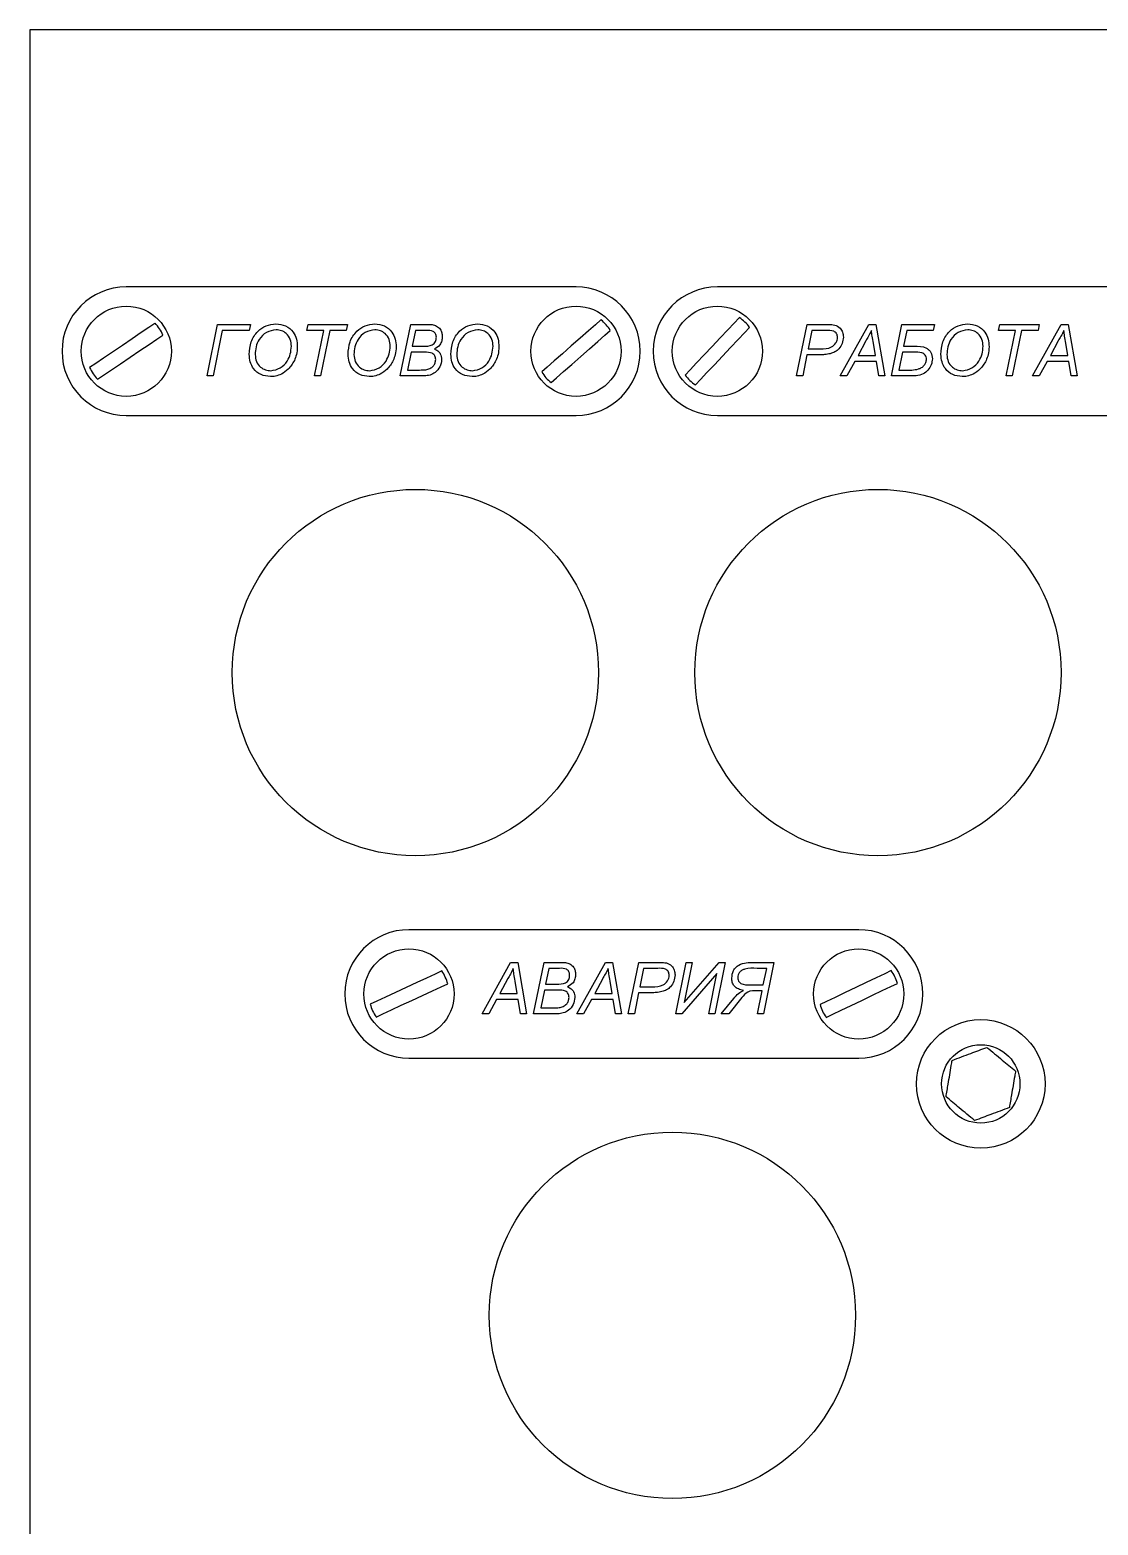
# Model space of a CAD drawing. Header units: millimetres. Extents: x -119 to 1184, y -69 to 836.
# Drawn here: x 594.72 to 611.35, y 656.01 to 679.27 of the extents above; entities that cross this region are included whole.
import ezdxf

# ---------------------------------------------------------------- set-up
doc = ezdxf.new("R2010")
doc.units = ezdxf.units.MM

msp = doc.modelspace()

# ---------------------------------------------------------------- linework, layer by layer
at = {"color": 7, "linetype": 'Continuous', "lineweight": 25}
for p, q in [((594.723, 679.27), (594.723, 637.87)), ((654.323, 679.27), (594.723, 679.27)), ((603.223, 675.27), (596.223, 675.27)), ((612.423, 675.27), (605.423, 675.27)), ((597.48, 673.885), (597.643, 674.685)), ((597.643, 674.685), (598.157, 674.685)), ((598.157, 674.685), (598.138, 674.593)), ((599.034, 674.593), (599.052, 674.685)), ((599.052, 674.685), (599.668, 674.685)), ((599.668, 674.685), (599.648, 674.593)), ((600.485, 673.885), (600.651, 674.685)), ((600.651, 674.685), (600.982, 674.685)), ((606.657, 673.885), (606.82, 674.685)), ((606.82, 674.685), (607.154, 674.685)), ((607.335, 673.885), (607.779, 674.685)), ((607.779, 674.685), (607.889, 674.685)), ((607.889, 674.685), (608.027, 673.885)), ((608.134, 673.885), (608.296, 674.685)), ((608.296, 674.685), (608.8, 674.685)), ((608.8, 674.685), (608.781, 674.593)), ((609.8, 674.593), (609.819, 674.685)), ((609.819, 674.685), (610.434, 674.685)), ((610.33, 673.885), (610.774, 674.685)), ((610.434, 674.685), (610.415, 674.593)), ((610.774, 674.685), (610.884, 674.685)), ((610.884, 674.685), (611.022, 673.885)), ((597.718, 674.593), (597.574, 673.885)), ((598.138, 674.593), (597.718, 674.593)), ((599.297, 674.593), (599.034, 674.593)), ((599.152, 673.885), (599.297, 674.593)), ((599.391, 674.593), (599.246, 673.885)), ((599.648, 674.593), (599.391, 674.593)), ((600.726, 674.593), (600.675, 674.347)), ((600.894, 674.593), (600.726, 674.593)), ((606.895, 674.593), (606.836, 674.306)), ((607.115, 674.593), (606.895, 674.593)), ((607.735, 674.433), (607.613, 674.203)), ((608.372, 674.593), (608.321, 674.347)), ((608.781, 674.593), (608.372, 674.593)), ((610.063, 674.593), (609.8, 674.593)), ((609.918, 673.885), (610.063, 674.593)), ((610.157, 674.593), (610.012, 673.885)), ((610.415, 674.593), (610.157, 674.593)), ((610.729, 674.433), (610.608, 674.203)), ((600.656, 674.255), (600.598, 673.978)), ((600.866, 674.255), (600.656, 674.255)), ((600.675, 674.347), (600.843, 674.347)), ((606.817, 674.214), (606.751, 673.885)), ((607.021, 674.214), (606.817, 674.214)), ((606.836, 674.306), (607.023, 674.306)), ((607.613, 674.203), (607.883, 674.203)), ((607.883, 674.203), (607.852, 674.396)), ((608.303, 674.255), (608.246, 673.978)), ((608.476, 674.255), (608.303, 674.255)), ((608.321, 674.347), (608.483, 674.347)), ((610.608, 674.203), (610.878, 674.203)), ((610.878, 674.203), (610.847, 674.396)), ((600.598, 673.978), (600.785, 673.978)), ((607.56, 674.111), (607.438, 673.885)), ((607.898, 674.111), (607.56, 674.111)), ((607.934, 673.885), (607.898, 674.111)), ((608.246, 673.978), (608.343, 673.978)), ((610.555, 674.111), (610.433, 673.885)), ((610.893, 674.111), (610.555, 674.111)), ((610.929, 673.885), (610.893, 674.111)), ((597.574, 673.885), (597.48, 673.885)), ((599.246, 673.885), (599.152, 673.885)), ((600.862, 673.885), (600.485, 673.885)), ((606.751, 673.885), (606.657, 673.885)), ((607.438, 673.885), (607.335, 673.885)), ((608.027, 673.885), (607.934, 673.885)), ((608.4, 673.885), (608.134, 673.885)), ((610.012, 673.885), (609.918, 673.885)), ((610.433, 673.885), (610.33, 673.885)), ((611.022, 673.885), (610.929, 673.885)), ((596.223, 673.27), (603.223, 673.27)), ((605.423, 673.27), (612.423, 673.27)), ((607.623, 665.27), (600.623, 665.27)), ((601.761, 663.96), (602.205, 664.76)), ((602.205, 664.76), (602.315, 664.76)), ((602.315, 664.76), (602.453, 663.96)), ((602.56, 663.96), (602.725, 664.76)), ((602.725, 664.76), (603.057, 664.76)), ((602.8, 664.668), (602.749, 664.422)), ((602.968, 664.668), (602.8, 664.668)), ((603.238, 663.96), (603.682, 664.76)), ((603.682, 664.76), (603.792, 664.76)), ((603.792, 664.76), (603.93, 663.96)), ((604.037, 663.96), (604.199, 664.76)), ((604.199, 664.76), (604.534, 664.76)), ((604.275, 664.668), (604.216, 664.381)), ((604.495, 664.668), (604.275, 664.668)), ((604.775, 663.96), (604.938, 664.76)), ((604.905, 664.136), (605.451, 664.76)), ((605.032, 664.76), (604.905, 664.136)), ((604.938, 664.76), (605.032, 664.76)), ((605.544, 664.76), (605.382, 663.96)), ((605.451, 664.76), (605.544, 664.76)), ((605.994, 664.76), (606.304, 664.76)), ((606.191, 664.668), (606.041, 664.668)), ((606.137, 664.412), (606.191, 664.668)), ((606.304, 664.76), (606.141, 663.96)), ((602.161, 664.508), (602.039, 664.278)), ((602.309, 664.278), (602.278, 664.471)), ((602.749, 664.422), (602.918, 664.422)), ((603.638, 664.508), (603.516, 664.278)), ((603.786, 664.278), (603.755, 664.471)), ((605.415, 664.586), (604.868, 663.96)), ((605.288, 663.96), (605.415, 664.586)), ((602.039, 664.278), (602.309, 664.278)), ((602.73, 664.329), (602.673, 664.053)), ((602.941, 664.329), (602.73, 664.329)), ((603.516, 664.278), (603.786, 664.278)), ((604.197, 664.288), (604.131, 663.96)), ((604.401, 664.288), (604.197, 664.288)), ((604.216, 664.381), (604.403, 664.381)), ((605.483, 663.96), (605.678, 664.2)), ((605.805, 664.213), (605.599, 663.96)), ((605.966, 664.412), (606.137, 664.412)), ((606.047, 663.96), (606.12, 664.319)), ((606.12, 664.319), (606.049, 664.319)), ((601.864, 663.96), (601.761, 663.96)), ((601.986, 664.186), (601.864, 663.96)), ((602.324, 664.186), (601.986, 664.186)), ((602.36, 663.96), (602.324, 664.186)), ((602.453, 663.96), (602.36, 663.96)), ((602.936, 663.96), (602.56, 663.96)), ((602.673, 664.053), (602.86, 664.053)), ((603.341, 663.96), (603.238, 663.96)), ((603.463, 664.186), (603.341, 663.96)), ((603.801, 664.186), (603.463, 664.186)), ((603.837, 663.96), (603.801, 664.186)), ((603.93, 663.96), (603.837, 663.96)), ((604.131, 663.96), (604.037, 663.96)), ((604.868, 663.96), (604.775, 663.96)), ((605.382, 663.96), (605.288, 663.96)), ((605.599, 663.96), (605.483, 663.96)), ((606.141, 663.96), (606.047, 663.96)), ((600.623, 663.27), (607.623, 663.27))]:
    msp.add_line(p, q, dxfattribs=at)
at = {"color": 7, "linetype": 'Continuous', "lineweight": 25, "flags": 128}
for points in [[(596.67, 674.704), (596.576, 674.641), (596.455, 674.559), (596.313, 674.463), (596.162, 674.361), (596.01, 674.258), (595.868, 674.163), (595.747, 674.081), (595.653, 674.017)], [(603.611, 674.758), (603.526, 674.683), (603.416, 674.586), (603.288, 674.473), (603.15, 674.352), (603.013, 674.231), (602.885, 674.119), (602.775, 674.022), (602.69, 673.947)], [(605.764, 674.792), (605.686, 674.709), (605.586, 674.603), (605.469, 674.478), (605.343, 674.345), (605.218, 674.212), (605.1, 674.088), (605, 673.981), (604.922, 673.899)], [(595.776, 673.835), (595.87, 673.898), (595.992, 673.981), (596.133, 674.076), (596.285, 674.179), (596.436, 674.281), (596.578, 674.376), (596.699, 674.459), (596.793, 674.522)], [(602.835, 673.782), (602.92, 673.856), (603.03, 673.953), (603.158, 674.066), (603.296, 674.187), (603.433, 674.308), (603.561, 674.421), (603.672, 674.518), (603.757, 674.593)], [(605.082, 673.748), (605.16, 673.83), (605.261, 673.937), (605.378, 674.061), (605.503, 674.194), (605.629, 674.327), (605.746, 674.452), (605.846, 674.558), (605.924, 674.641)], [(601.133, 664.628), (601.031, 664.58), (600.898, 664.518), (600.743, 664.447), (600.577, 664.369), (600.411, 664.292), (600.256, 664.221), (600.123, 664.159), (600.02, 664.111)], [(600.113, 663.911), (600.215, 663.959), (600.349, 664.021), (600.503, 664.093), (600.669, 664.17), (600.835, 664.247), (600.99, 664.319), (601.123, 664.381), (601.226, 664.428)], [(608.13, 664.633), (608.028, 664.584), (607.895, 664.521), (607.741, 664.448), (607.576, 664.369), (607.411, 664.29), (607.257, 664.217), (607.124, 664.154), (607.022, 664.105)], [(607.116, 663.906), (607.218, 663.955), (607.351, 664.018), (607.505, 664.092), (607.67, 664.17), (607.836, 664.249), (607.99, 664.322), (608.122, 664.386), (608.225, 664.434)]]:
    msp.add_lwpolyline(points, dxfattribs=at)
at = {"color": 7, "linetype": 'Continuous', "lineweight": 25}
for centre, radius in [((596.223, 674.27), 0.702), ((603.223, 674.27), 0.702), ((605.423, 674.27), 0.702), ((600.723, 669.27), 2.85), ((607.923, 669.27), 2.85), ((600.623, 664.27), 0.702), ((607.623, 664.27), 0.702), ((609.523, 662.87), 1), ((609.523, 662.87), 0.61), ((604.723, 659.27), 2.85)]:
    msp.add_circle(centre, radius, dxfattribs=at)
for centre, radius, start, end in [((596.223, 674.27), 1, 90, 180), ((603.223, 674.27), 1, 0, 90), ((605.423, 674.27), 1, 90, 180), ((596.223, 674.27), 0.624, 23.8695, 44.1912), ((603.223, 674.27), 0.624, 31.1849, 51.5067), ((605.423, 674.27), 0.624, 36.5334, 56.8551), ((596.223, 674.27), 1, 180, 270), ((603.223, 674.27), 1, 270, 0), ((605.423, 674.27), 1, 180, 270), ((596.223, 674.27), 0.624, 203.8695, 224.1912), ((603.223, 674.27), 0.624, 211.1849, 231.5067), ((605.423, 674.27), 0.624, 216.5334, 236.8551), ((600.623, 664.27), 1, 90, 180), ((607.623, 664.27), 1, 0, 90), ((600.623, 664.27), 0.624, 14.7466, 35.0683), ((607.623, 664.27), 0.624, 15.3039, 35.6257), ((600.623, 664.27), 1, 180, 270), ((607.623, 664.27), 1, 270, 0), ((600.623, 664.27), 0.624, 194.7466, 215.0683), ((607.623, 664.27), 0.624, 195.3039, 215.6257)]:
    msp.add_arc(centre, radius, start, end, dxfattribs=at)
for points, knots in [([(598.137, 674.221), (598.142, 674.287), (598.152, 674.42), (598.256, 674.578), (598.397, 674.679), (598.501, 674.69), (598.553, 674.696)], [0, 0, 0, 0, 0.280433, 0.559865, 0.779974, 1, 1, 1, 1]), ([(598.553, 674.696), (598.605, 674.69), (598.707, 674.68), (598.821, 674.581), (598.878, 674.461), (598.883, 674.38), (598.885, 674.34)], [0, 0, 0, 0, 0.279664, 0.558798, 0.779102, 1, 1, 1, 1]), ([(599.675, 674.221), (599.68, 674.287), (599.69, 674.42), (599.794, 674.578), (599.936, 674.679), (600.04, 674.69), (600.092, 674.696)], [0, 0, 0, 0, 0.280433, 0.559865, 0.779972, 1, 1, 1, 1]), ([(600.092, 674.696), (600.143, 674.69), (600.246, 674.68), (600.359, 674.581), (600.417, 674.461), (600.421, 674.38), (600.424, 674.34)], [0, 0, 0, 0, 0.279664, 0.5588, 0.779102, 1, 1, 1, 1]), ([(600.982, 674.685), (601.007, 674.679), (601.056, 674.667), (601.11, 674.619), (601.138, 674.559), (601.14, 674.519), (601.142, 674.499)], [0, 0, 0, 0, 0.280345, 0.559248, 0.779493, 1, 1, 1, 1]), ([(601.275, 674.221), (601.28, 674.287), (601.29, 674.42), (601.394, 674.578), (601.536, 674.679), (601.64, 674.69), (601.692, 674.696)], [0, 0, 0, 0, 0.280434, 0.559865, 0.779972, 1, 1, 1, 1]), ([(601.692, 674.696), (601.743, 674.69), (601.846, 674.68), (601.959, 674.581), (602.017, 674.461), (602.021, 674.38), (602.024, 674.34)], [0, 0, 0, 0, 0.279662, 0.5588, 0.779102, 1, 1, 1, 1]), ([(607.154, 674.685), (607.187, 674.685), (607.251, 674.685), (607.334, 674.64), (607.378, 674.566), (607.383, 674.516), (607.385, 674.49)], [0, 0, 0, 0, 0.281469, 0.559009, 0.779431, 1, 1, 1, 1]), ([(608.903, 674.221), (608.908, 674.287), (608.918, 674.42), (609.022, 674.578), (609.164, 674.679), (609.268, 674.69), (609.32, 674.696)], [0, 0, 0, 0, 0.280433, 0.559864, 0.779973, 1, 1, 1, 1]), ([(609.32, 674.696), (609.371, 674.69), (609.474, 674.68), (609.587, 674.581), (609.645, 674.461), (609.649, 674.38), (609.652, 674.34)], [0, 0, 0, 0, 0.279662, 0.558798, 0.779102, 1, 1, 1, 1]), ([(598.555, 674.603), (598.502, 674.595), (598.397, 674.577), (598.29, 674.466), (598.236, 674.341), (598.231, 674.258), (598.229, 674.217)], [0, 0, 0, 0, 0.2785376, 0.5583821, 0.7789415, 1, 1, 1, 1]), ([(598.793, 674.348), (598.79, 674.384), (598.785, 674.458), (598.723, 674.544), (598.642, 674.596), (598.584, 674.601), (598.555, 674.603)], [0, 0, 0, 0, 0.280317, 0.559486, 0.779628, 1, 1, 1, 1]), ([(600.093, 674.603), (600.041, 674.595), (599.936, 674.577), (599.829, 674.466), (599.774, 674.341), (599.77, 674.258), (599.767, 674.217)], [0, 0, 0, 0, 0.278533, 0.55838, 0.778941, 1, 1, 1, 1]), ([(600.331, 674.348), (600.329, 674.384), (600.323, 674.458), (600.261, 674.544), (600.18, 674.596), (600.122, 674.601), (600.093, 674.603)], [0, 0, 0, 0, 0.280317, 0.559481, 0.779625, 1, 1, 1, 1]), ([(600.843, 674.347), (600.893, 674.347), (600.955, 674.348), (601.016, 674.389), (601.044, 674.429), (601.047, 674.465), (601.049, 674.49)], [0, 0, 0, 0, 0.4997377, 0.6250018, 0.7504317, 1, 1, 1, 1]), ([(601.049, 674.49), (601.047, 674.508), (601.044, 674.535), (601.022, 674.564), (600.978, 674.596), (600.931, 674.594), (600.894, 674.593)], [0, 0, 0, 0, 0.249244, 0.374901, 0.500427, 1, 1, 1, 1]), ([(601.142, 674.499), (601.14, 674.477), (601.137, 674.431), (601.102, 674.354), (601.05, 674.324), (601.019, 674.305)], [0, 0, 0, 0, 0.281371, 0.562225, 1, 1, 1, 1]), ([(601.693, 674.603), (601.641, 674.595), (601.536, 674.577), (601.429, 674.466), (601.374, 674.341), (601.37, 674.258), (601.367, 674.217)], [0, 0, 0, 0, 0.278533, 0.55838, 0.778941, 1, 1, 1, 1]), ([(601.931, 674.348), (601.929, 674.384), (601.923, 674.458), (601.861, 674.544), (601.78, 674.596), (601.722, 674.601), (601.693, 674.603)], [0, 0, 0, 0, 0.280317, 0.559481, 0.779625, 1, 1, 1, 1]), ([(607.023, 674.306), (607.086, 674.307), (607.181, 674.308), (607.262, 674.384), (607.289, 674.439), (607.291, 674.47), (607.293, 674.485)], [0, 0, 0, 0, 0.499066, 0.748601, 0.874347, 1, 1, 1, 1]), ([(607.293, 674.485), (607.292, 674.495), (607.291, 674.515), (607.28, 674.544), (607.26, 674.567), (607.207, 674.596), (607.156, 674.594), (607.115, 674.593)], [0, 0, 0, 0, 0.125267, 0.250328, 0.375336, 0.500522, 1, 1, 1, 1]), ([(607.385, 674.49), (607.381, 674.457), (607.372, 674.391), (607.322, 674.31), (607.256, 674.254), (607.205, 674.239), (607.18, 674.232)], [0, 0, 0, 0, 0.27975, 0.559505, 0.779703, 1, 1, 1, 1]), ([(607.821, 674.593), (607.806, 674.563), (607.78, 674.508), (607.748, 674.456), (607.735, 674.433)], [0, 0, 0, 0, 0.5599335, 1, 1, 1, 1]), ([(607.852, 674.396), (607.845, 674.432), (607.831, 674.498), (607.824, 674.564), (607.821, 674.593)], [0, 0, 0, 0, 0.560033, 1, 1, 1, 1]), ([(609.321, 674.603), (609.269, 674.595), (609.164, 674.577), (609.057, 674.466), (609.002, 674.341), (608.998, 674.258), (608.995, 674.217)], [0, 0, 0, 0, 0.278536, 0.558381, 0.778941, 1, 1, 1, 1]), ([(609.559, 674.348), (609.557, 674.384), (609.551, 674.458), (609.489, 674.544), (609.408, 674.596), (609.35, 674.601), (609.321, 674.603)], [0, 0, 0, 0, 0.280317, 0.559484, 0.779625, 1, 1, 1, 1]), ([(610.816, 674.593), (610.801, 674.563), (610.775, 674.508), (610.743, 674.456), (610.729, 674.433)], [0, 0, 0, 0, 0.559936, 1, 1, 1, 1]), ([(610.847, 674.396), (610.84, 674.432), (610.826, 674.498), (610.819, 674.564), (610.816, 674.593)], [0, 0, 0, 0, 0.560032, 1, 1, 1, 1]), ([(598.466, 673.875), (598.416, 673.881), (598.316, 673.893), (598.204, 673.986), (598.147, 674.103), (598.14, 674.182), (598.137, 674.221)], [0, 0, 0, 0, 0.279671, 0.55875, 0.779273, 1, 1, 1, 1]), ([(598.229, 674.217), (598.233, 674.18), (598.24, 674.107), (598.303, 674.022), (598.387, 673.976), (598.445, 673.97), (598.473, 673.967)], [0, 0, 0, 0, 0.280118, 0.559052, 0.779489, 1, 1, 1, 1]), ([(598.473, 673.967), (598.524, 673.977), (598.626, 673.995), (598.729, 674.105), (598.782, 674.227), (598.789, 674.307), (598.793, 674.348)], [0, 0, 0, 0, 0.278425, 0.558184, 0.77909, 1, 1, 1, 1]), ([(598.885, 674.34), (598.883, 674.298), (598.879, 674.224), (598.851, 674.155), (598.839, 674.125)], [0, 0, 0, 0, 0.559826, 1, 1, 1, 1]), ([(600.005, 673.875), (599.954, 673.881), (599.854, 673.893), (599.742, 673.986), (599.685, 674.103), (599.678, 674.182), (599.675, 674.221)], [0, 0, 0, 0, 0.279673, 0.55875, 0.779274, 1, 1, 1, 1]), ([(599.767, 674.217), (599.771, 674.18), (599.778, 674.107), (599.842, 674.022), (599.926, 673.976), (599.983, 673.97), (600.012, 673.967)], [0, 0, 0, 0, 0.280118, 0.559052, 0.779482, 1, 1, 1, 1]), ([(600.012, 673.967), (600.063, 673.977), (600.165, 673.995), (600.267, 674.105), (600.32, 674.227), (600.328, 674.307), (600.331, 674.348)], [0, 0, 0, 0, 0.278421, 0.558182, 0.779089, 1, 1, 1, 1]), ([(600.424, 674.34), (600.421, 674.298), (600.417, 674.224), (600.389, 674.155), (600.377, 674.125)], [0, 0, 0, 0, 0.559826, 1, 1, 1, 1]), ([(601.039, 674.14), (601.037, 674.16), (601.034, 674.19), (601.01, 674.223), (600.958, 674.254), (600.907, 674.254), (600.866, 674.255)], [0, 0, 0, 0, 0.249252, 0.374607, 0.499904, 1, 1, 1, 1]), ([(601.019, 674.305), (601.037, 674.297), (601.073, 674.28), (601.121, 674.224), (601.128, 674.172), (601.131, 674.14)], [0, 0, 0, 0, 0.280964, 0.561427, 1, 1, 1, 1]), ([(601.605, 673.875), (601.554, 673.881), (601.454, 673.893), (601.342, 673.986), (601.285, 674.103), (601.278, 674.182), (601.275, 674.221)], [0, 0, 0, 0, 0.27967, 0.558749, 0.779273, 1, 1, 1, 1]), ([(601.367, 674.217), (601.371, 674.18), (601.378, 674.107), (601.442, 674.022), (601.526, 673.976), (601.583, 673.97), (601.612, 673.967)], [0, 0, 0, 0, 0.280116, 0.55905, 0.779483, 1, 1, 1, 1]), ([(601.612, 673.967), (601.663, 673.977), (601.765, 673.995), (601.867, 674.105), (601.92, 674.227), (601.928, 674.307), (601.931, 674.348)], [0, 0, 0, 0, 0.278421, 0.558183, 0.779089, 1, 1, 1, 1]), ([(602.024, 674.34), (602.021, 674.298), (602.017, 674.224), (601.989, 674.155), (601.977, 674.125)], [0, 0, 0, 0, 0.559825, 1, 1, 1, 1]), ([(607.18, 674.232), (607.151, 674.226), (607.098, 674.215), (607.045, 674.214), (607.021, 674.214)], [0, 0, 0, 0, 0.559956, 1, 1, 1, 1]), ([(608.677, 674.149), (608.677, 674.159), (608.675, 674.181), (608.659, 674.21), (608.635, 674.232), (608.575, 674.257), (608.52, 674.256), (608.476, 674.255)], [0, 0, 0, 0, 0.12498, 0.249802, 0.374729, 0.499825, 1, 1, 1, 1]), ([(608.483, 674.347), (608.552, 674.348), (608.639, 674.35), (608.718, 674.29), (608.76, 674.238), (608.766, 674.187), (608.77, 674.154)], [0, 0, 0, 0, 0.499382, 0.62507, 0.750791, 1, 1, 1, 1]), ([(609.233, 673.875), (609.182, 673.881), (609.082, 673.893), (608.97, 673.986), (608.913, 674.103), (608.906, 674.182), (608.903, 674.221)], [0, 0, 0, 0, 0.27967, 0.558749, 0.779273, 1, 1, 1, 1]), ([(608.995, 674.217), (608.999, 674.18), (609.006, 674.107), (609.07, 674.022), (609.154, 673.976), (609.211, 673.97), (609.24, 673.967)], [0, 0, 0, 0, 0.2801175, 0.5590521, 0.7794858, 1, 1, 1, 1]), ([(609.24, 673.967), (609.291, 673.977), (609.393, 673.995), (609.495, 674.105), (609.548, 674.227), (609.556, 674.307), (609.559, 674.348)], [0, 0, 0, 0, 0.278423, 0.558184, 0.779089, 1, 1, 1, 1]), ([(609.652, 674.34), (609.649, 674.298), (609.645, 674.224), (609.617, 674.155), (609.605, 674.125)], [0, 0, 0, 0, 0.559826, 1, 1, 1, 1]), ([(598.839, 674.125), (598.81, 674.076), (598.76, 673.989), (598.674, 673.937), (598.637, 673.914)], [0, 0, 0, 0, 0.559717, 1, 1, 1, 1]), ([(600.377, 674.125), (600.349, 674.076), (600.298, 673.989), (600.213, 673.937), (600.175, 673.914)], [0, 0, 0, 0, 0.559711, 1, 1, 1, 1]), ([(600.785, 673.978), (600.804, 673.978), (600.837, 673.978), (600.871, 673.981), (600.885, 673.983)], [0, 0, 0, 0, 0.56016, 1, 1, 1, 1]), ([(601.131, 674.14), (601.126, 674.102), (601.114, 674.025), (601.041, 673.941), (600.953, 673.893), (600.892, 673.888), (600.862, 673.885)], [0, 0, 0, 0, 0.279208, 0.558947, 0.779349, 1, 1, 1, 1]), ([(600.885, 673.983), (600.907, 673.987), (600.952, 673.997), (601.003, 674.036), (601.033, 674.087), (601.037, 674.122), (601.039, 674.14)], [0, 0, 0, 0, 0.280649, 0.559881, 0.77998, 1, 1, 1, 1]), ([(601.977, 674.125), (601.949, 674.076), (601.898, 673.989), (601.813, 673.937), (601.775, 673.914)], [0, 0, 0, 0, 0.559711, 1, 1, 1, 1]), ([(608.343, 673.978), (608.414, 673.976), (608.504, 673.974), (608.604, 674.013), (608.644, 674.049), (608.672, 674.096), (608.676, 674.131), (608.677, 674.149)], [0, 0, 0, 0, 0.500365, 0.625377, 0.750135, 0.875111, 1, 1, 1, 1]), ([(608.77, 674.154), (608.766, 674.122), (608.759, 674.057), (608.705, 673.974), (608.592, 673.884), (608.479, 673.885), (608.4, 673.885)], [0, 0, 0, 0, 0.186792, 0.373786, 0.560421, 1, 1, 1, 1]), ([(609.605, 674.125), (609.577, 674.076), (609.526, 673.989), (609.441, 673.937), (609.403, 673.914)], [0, 0, 0, 0, 0.5597097, 1, 1, 1, 1]), ([(598.637, 673.914), (598.606, 673.902), (598.551, 673.879), (598.492, 673.876), (598.466, 673.875)], [0, 0, 0, 0, 0.559747, 1, 1, 1, 1]), ([(600.175, 673.914), (600.144, 673.902), (600.09, 673.879), (600.031, 673.876), (600.005, 673.875)], [0, 0, 0, 0, 0.55974, 1, 1, 1, 1]), ([(601.775, 673.914), (601.744, 673.902), (601.69, 673.879), (601.631, 673.876), (601.605, 673.875)], [0, 0, 0, 0, 0.5597434, 1, 1, 1, 1]), ([(609.403, 673.914), (609.372, 673.902), (609.318, 673.879), (609.259, 673.876), (609.233, 673.875)], [0, 0, 0, 0, 0.5597434, 1, 1, 1, 1]), ([(602.247, 664.668), (602.232, 664.637), (602.206, 664.583), (602.174, 664.531), (602.161, 664.508)], [0, 0, 0, 0, 0.559936, 1, 1, 1, 1]), ([(602.278, 664.471), (602.271, 664.507), (602.257, 664.573), (602.25, 664.639), (602.247, 664.668)], [0, 0, 0, 0, 0.560039, 1, 1, 1, 1]), ([(603.124, 664.564), (603.122, 664.582), (603.119, 664.61), (603.096, 664.639), (603.052, 664.671), (603.006, 664.669), (602.968, 664.668)], [0, 0, 0, 0, 0.249242, 0.374898, 0.500425, 1, 1, 1, 1]), ([(603.057, 664.76), (603.081, 664.754), (603.131, 664.742), (603.185, 664.694), (603.212, 664.634), (603.215, 664.594), (603.216, 664.574)], [0, 0, 0, 0, 0.280339, 0.559244, 0.779493, 1, 1, 1, 1]), ([(603.724, 664.668), (603.709, 664.637), (603.683, 664.583), (603.651, 664.531), (603.638, 664.508)], [0, 0, 0, 0, 0.559934, 1, 1, 1, 1]), ([(603.755, 664.471), (603.748, 664.507), (603.734, 664.573), (603.727, 664.639), (603.724, 664.668)], [0, 0, 0, 0, 0.560039, 1, 1, 1, 1]), ([(604.673, 664.56), (604.672, 664.57), (604.671, 664.59), (604.66, 664.618), (604.64, 664.641), (604.587, 664.671), (604.536, 664.669), (604.495, 664.668)], [0, 0, 0, 0, 0.1252641, 0.2503311, 0.3753418, 0.5005204, 1, 1, 1, 1]), ([(604.534, 664.76), (604.567, 664.76), (604.631, 664.76), (604.714, 664.715), (604.758, 664.641), (604.763, 664.591), (604.765, 664.565)], [0, 0, 0, 0, 0.28147, 0.559007, 0.77943, 1, 1, 1, 1]), ([(605.647, 664.516), (605.652, 664.557), (605.659, 664.618), (605.708, 664.684), (605.771, 664.736), (605.874, 664.759), (605.954, 664.76), (605.994, 664.76)], [0, 0, 0, 0, 0.248809, 0.374107, 0.499354, 0.748839, 1, 1, 1, 1]), ([(606.041, 664.668), (605.977, 664.67), (605.897, 664.673), (605.807, 664.641), (605.77, 664.611), (605.744, 664.57), (605.741, 664.538), (605.739, 664.523)], [0, 0, 0, 0, 0.500558, 0.625573, 0.750477, 0.875177, 1, 1, 1, 1]), ([(602.918, 664.422), (602.968, 664.422), (603.03, 664.422), (603.09, 664.463), (603.118, 664.504), (603.122, 664.54), (603.124, 664.564)], [0, 0, 0, 0, 0.499738, 0.625002, 0.750435, 1, 1, 1, 1]), ([(603.216, 664.574), (603.215, 664.552), (603.211, 664.506), (603.176, 664.429), (603.125, 664.399), (603.093, 664.38)], [0, 0, 0, 0, 0.281367, 0.562225, 1, 1, 1, 1]), ([(604.403, 664.381), (604.466, 664.382), (604.561, 664.383), (604.642, 664.459), (604.669, 664.514), (604.671, 664.545), (604.673, 664.56)], [0, 0, 0, 0, 0.499065, 0.748602, 0.874346, 1, 1, 1, 1]), ([(604.765, 664.565), (604.761, 664.532), (604.752, 664.466), (604.702, 664.385), (604.636, 664.329), (604.585, 664.314), (604.56, 664.306)], [0, 0, 0, 0, 0.279751, 0.559505, 0.779703, 1, 1, 1, 1]), ([(605.829, 664.324), (605.802, 664.33), (605.749, 664.342), (605.684, 664.387), (605.651, 664.451), (605.648, 664.494), (605.647, 664.516)], [0, 0, 0, 0, 0.280716, 0.559744, 0.779528, 1, 1, 1, 1]), ([(605.739, 664.523), (605.74, 664.511), (605.743, 664.487), (605.762, 664.455), (605.789, 664.431), (605.858, 664.407), (605.918, 664.41), (605.966, 664.412)], [0, 0, 0, 0, 0.124815, 0.249635, 0.374479, 0.499477, 1, 1, 1, 1]), ([(603.206, 664.215), (603.2, 664.177), (603.189, 664.1), (603.116, 664.016), (603.027, 663.968), (602.966, 663.963), (602.936, 663.96)], [0, 0, 0, 0, 0.279207, 0.558946, 0.779353, 1, 1, 1, 1]), ([(603.114, 664.215), (603.112, 664.235), (603.109, 664.265), (603.084, 664.298), (603.033, 664.329), (602.982, 664.329), (602.941, 664.329)], [0, 0, 0, 0, 0.249249, 0.374604, 0.499908, 1, 1, 1, 1]), ([(602.96, 664.058), (602.982, 664.062), (603.026, 664.072), (603.078, 664.111), (603.108, 664.162), (603.112, 664.197), (603.114, 664.215)], [0, 0, 0, 0, 0.280655, 0.559886, 0.779982, 1, 1, 1, 1]), ([(603.093, 664.38), (603.112, 664.372), (603.148, 664.355), (603.196, 664.298), (603.202, 664.247), (603.206, 664.215)], [0, 0, 0, 0, 0.28096, 0.561427, 1, 1, 1, 1]), ([(604.56, 664.306), (604.53, 664.301), (604.478, 664.29), (604.425, 664.289), (604.401, 664.288)], [0, 0, 0, 0, 0.5599468, 1, 1, 1, 1]), ([(605.678, 664.2), (605.702, 664.228), (605.744, 664.279), (605.803, 664.31), (605.829, 664.324)], [0, 0, 0, 0, 0.561009, 1, 1, 1, 1]), ([(606.049, 664.319), (605.994, 664.32), (605.895, 664.322), (605.833, 664.246), (605.805, 664.213)], [0, 0, 0, 0, 0.559034, 1, 1, 1, 1]), ([(602.86, 664.053), (602.879, 664.053), (602.912, 664.052), (602.945, 664.056), (602.96, 664.058)], [0, 0, 0, 0, 0.560169, 1, 1, 1, 1]), ([(609.078, 663.237), (609.175, 663.273), (609.355, 663.341), (609.535, 663.408), (609.619, 663.439)], [0, 0, 0, 0, 0.534686, 1, 1, 1, 1]), ([(609.619, 663.439), (609.698, 663.373), (609.847, 663.25), (609.995, 663.128), (610.064, 663.071)], [0, 0, 0, 0, 0.534686, 1, 1, 1, 1]), ([(608.982, 662.668), (608.993, 662.734), (609.02, 662.894), (609.053, 663.09), (609.073, 663.21), (609.078, 663.237)], [0, 0, 0, 0, 0.35196, 0.853172, 1, 1, 1, 1]), ([(610.064, 663.071), (610.06, 663.044), (610.039, 662.924), (610.006, 662.728), (609.979, 662.568), (609.968, 662.502)], [0, 0, 0, 0, 0.1468279, 0.6480395, 1, 1, 1, 1]), ([(609.427, 662.3), (609.348, 662.366), (609.199, 662.489), (609.051, 662.611), (608.982, 662.668)], [0, 0, 0, 0, 0.534686, 1, 1, 1, 1]), ([(609.968, 662.502), (609.872, 662.466), (609.691, 662.399), (609.511, 662.332), (609.427, 662.3)], [0, 0, 0, 0, 0.5346852, 1, 1, 1, 1])]:
    msp.add_open_spline(points, degree=3, knots=knots, dxfattribs=at)

doc.saveas('drawing.dxf')
